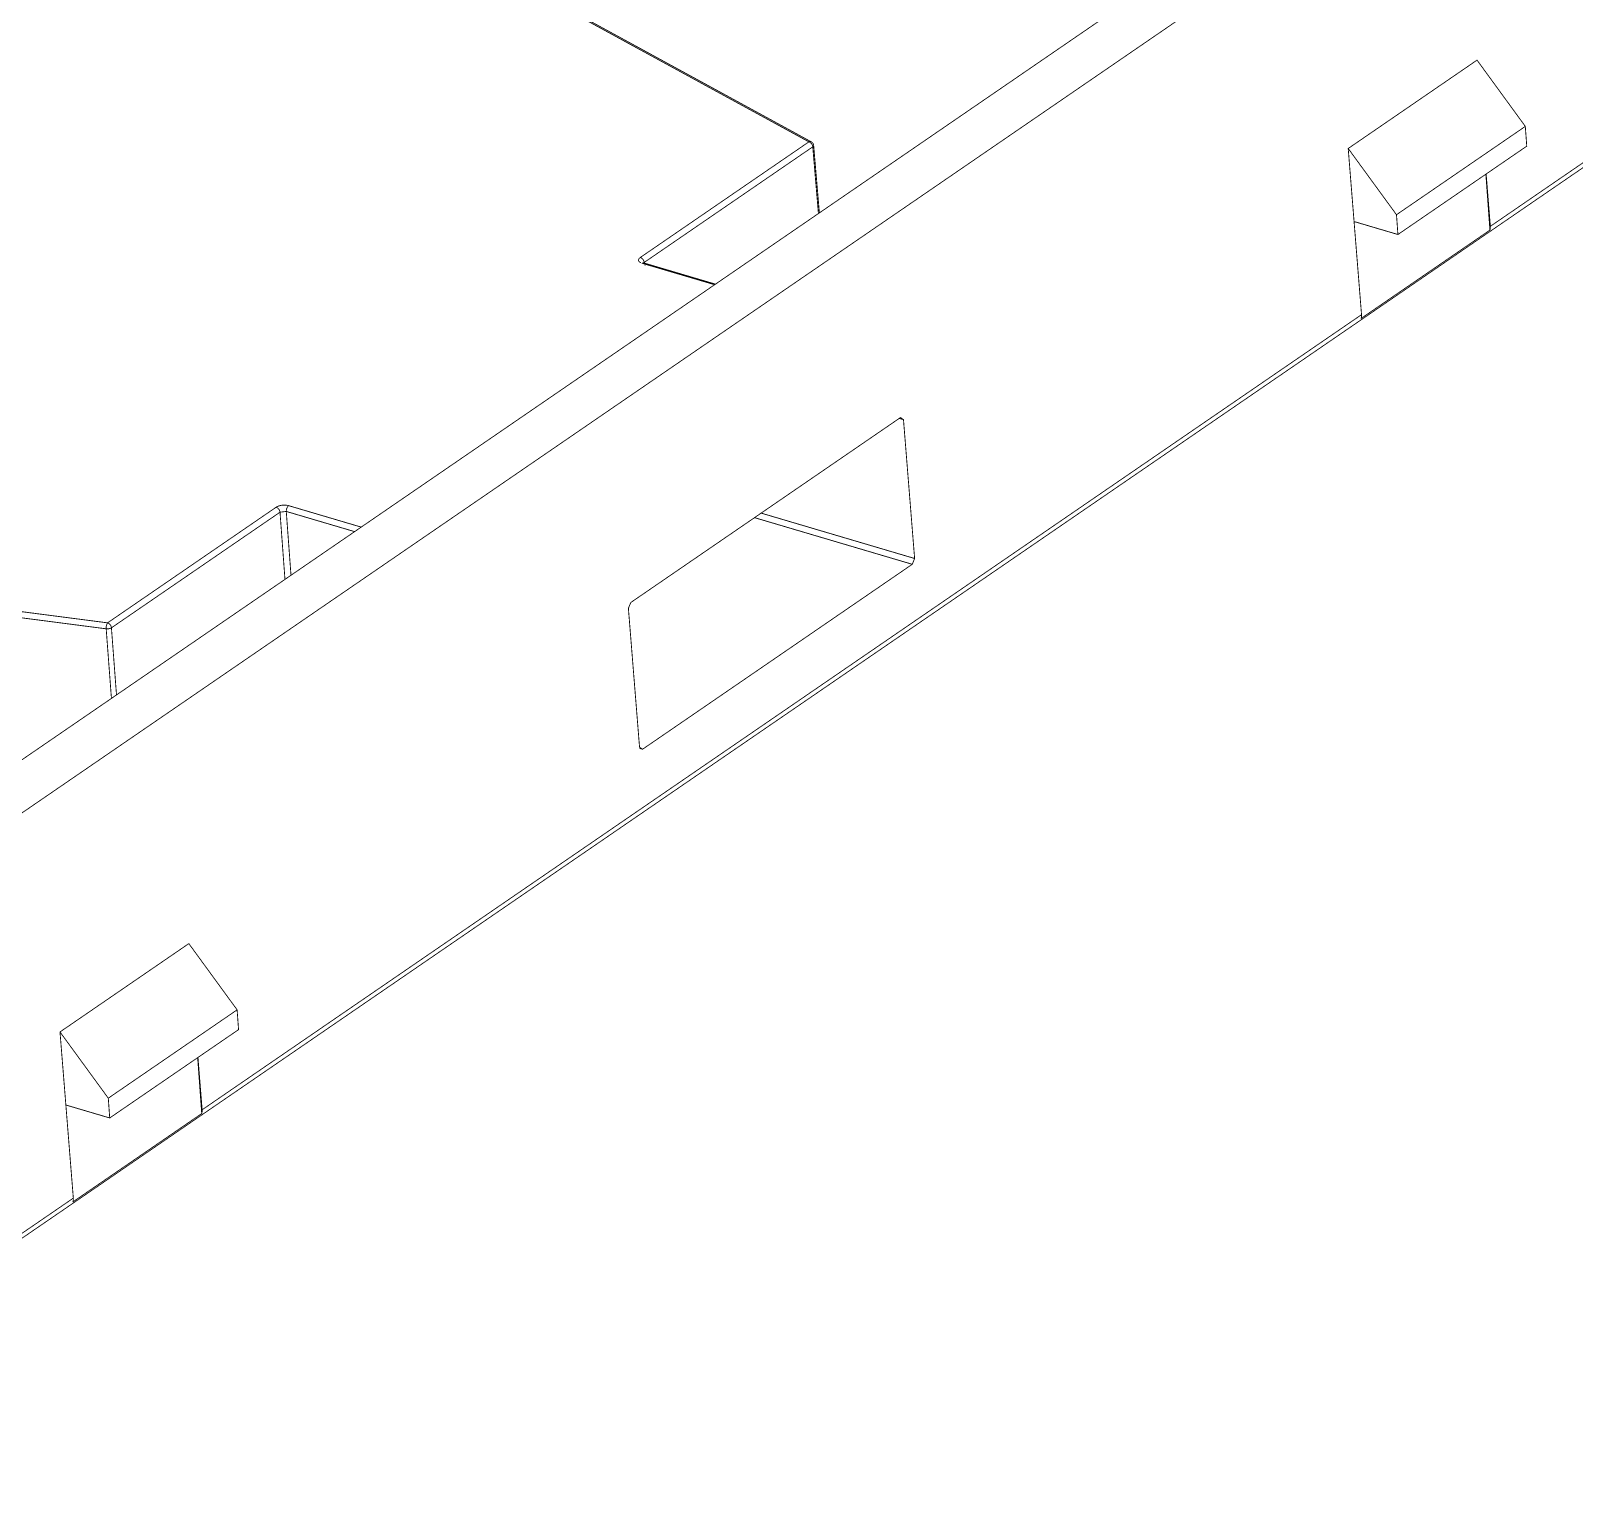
# Model space of a CAD drawing. Header units: inches. Extents: x 0 to 35.2, y -0.7 to 15.9.
# Drawn here: x 32.606 to 33.508, y 9.44 to 10.296 of the extents above; entities that cross this region are included whole.
import ezdxf

# ---------------------------------------------------------------- set-up
doc = ezdxf.new("R2010")
doc.units = ezdxf.units.IN
doc.header["$MEASUREMENT"] = 0
doc.layers.add('Dimensions', color=6, linetype='Continuous')

msp = doc.modelspace()

# ---------------------------------------------------------------- linework, layer by layer
at = {"layer": 'Dimensions', "const_width": 0.0005}
for points in [[(32.35683, 9.70267), (33.63249, 10.57718)], [(32.36635, 9.67813), (33.68631, 10.583)], [(32.79468, 10.37622), (33.06083, 10.231)], [(32.7961, 10.37621), (33.06225, 10.23099)], [(33.45925, 10.18164), (33.70637, 10.35105)], [(32.38212, 9.44038), (33.70544, 10.34755)], [(33.37614, 10.22712), (33.45146, 10.27876)], [(33.45146, 10.27876), (33.47969, 10.24004)], [(33.40437, 10.18841), (33.47969, 10.24004)], [(33.47969, 10.24004), (33.48053, 10.22848)], [(32.96226, 10.16343), (33.06083, 10.231)], [(32.96453, 10.16052), (33.06309, 10.22809)], [(33.06309, 10.22809), (33.0664, 10.18911)], [(33.06361, 10.22891), (33.06696, 10.18949)], [(33.37614, 10.22712), (33.37957, 10.18443)], [(33.37614, 10.22712), (33.40437, 10.18841)], [(33.40521, 10.17685), (33.48053, 10.22848)], [(33.45662, 10.21209), (33.45899, 10.17942)], [(33.45679, 10.21221), (33.45925, 10.18164)], [(33.40437, 10.18841), (33.40521, 10.17685)], [(33.37957, 10.18443), (33.38393, 10.13001)], [(33.37957, 10.18443), (33.40521, 10.17685)], [(33.38367, 10.12779), (33.45899, 10.17942)], [(32.96122, 10.16197), (32.96123, 10.16201)], [(32.96122, 10.16193), (32.96122, 10.16197)], [(32.96122, 10.16189), (32.96122, 10.16193)], [(32.96122, 10.16189), (32.96122, 10.16185)], [(32.96122, 10.16185), (32.96122, 10.16181)], [(32.96122, 10.16181), (32.96123, 10.16177)], [(32.96123, 10.16208), (32.96124, 10.16212)], [(32.96123, 10.16205), (32.96123, 10.16208)], [(32.96123, 10.16201), (32.96123, 10.16205)], [(32.96123, 10.16177), (32.96123, 10.16174)], [(32.96123, 10.16174), (32.96124, 10.1617)], [(32.96124, 10.16212), (32.96125, 10.16216)], [(32.96124, 10.1617), (32.96124, 10.16166)], [(32.96124, 10.16166), (32.96125, 10.16162)], [(32.96125, 10.16216), (32.96126, 10.1622)], [(32.96125, 10.16162), (32.96126, 10.16158)], [(32.96126, 10.1622), (32.96127, 10.16224)], [(32.96126, 10.16158), (32.96127, 10.16155)], [(32.96127, 10.16224), (32.96128, 10.16228)], [(32.96127, 10.16155), (32.96129, 10.16151)], [(32.96128, 10.16228), (32.9613, 10.16232)], [(32.96129, 10.16151), (32.9613, 10.16147)], [(32.9613, 10.16232), (32.96131, 10.16236)], [(32.9613, 10.16147), (32.96132, 10.16143)], [(32.96131, 10.16236), (32.96133, 10.1624)], [(32.96132, 10.16143), (32.96133, 10.1614)], [(32.96133, 10.1624), (32.96134, 10.16243)], [(32.96133, 10.1614), (32.96135, 10.16136)], [(32.96134, 10.16243), (32.96136, 10.16247)], [(32.96135, 10.16136), (32.96137, 10.16132)], [(32.96136, 10.16247), (32.96138, 10.16251)], [(32.96137, 10.16132), (32.96139, 10.16129)], [(32.96138, 10.16251), (32.9614, 10.16255)], [(32.96139, 10.16129), (32.96141, 10.16125)], [(32.9614, 10.16255), (32.96142, 10.16259)], [(32.96141, 10.16125), (32.96143, 10.16121)], [(32.96142, 10.16259), (32.96145, 10.16263)], [(32.96143, 10.16121), (32.96146, 10.16118)], [(32.96145, 10.16263), (32.96147, 10.16267)], [(32.96146, 10.16118), (32.96148, 10.16114)], [(32.96147, 10.16267), (32.9615, 10.1627)], [(32.96148, 10.16114), (32.96151, 10.16111)], [(32.9615, 10.1627), (32.96152, 10.16274)], [(32.96151, 10.16111), (32.96154, 10.16107)], [(32.96152, 10.16274), (32.96155, 10.16278)], [(32.96154, 10.16107), (32.96156, 10.16104)], [(32.96155, 10.16278), (32.96158, 10.16282)], [(32.96156, 10.16104), (32.96159, 10.161)], [(32.96158, 10.16282), (32.96161, 10.16286)], [(32.96159, 10.161), (32.96163, 10.16097)], [(32.96161, 10.16286), (32.96164, 10.16289)], [(32.96163, 10.16097), (32.96166, 10.16094)], [(32.96164, 10.16289), (32.96168, 10.16293)], [(32.96166, 10.16094), (32.96169, 10.1609)], [(32.96168, 10.16293), (32.96171, 10.16297)], [(32.96169, 10.1609), (32.96173, 10.16087)], [(32.96171, 10.16297), (32.96175, 10.163)], [(32.96173, 10.16087), (32.96176, 10.16084)], [(32.96175, 10.163), (32.96178, 10.16304)], [(32.96176, 10.16084), (32.9618, 10.1608)], [(32.96178, 10.16304), (32.96182, 10.16308)], [(32.9618, 10.1608), (32.96184, 10.16077)], [(32.96182, 10.16308), (32.96186, 10.16311)], [(32.96184, 10.16077), (32.96188, 10.16074)], [(32.96186, 10.16311), (32.9619, 10.16315)], [(32.96188, 10.16074), (32.96192, 10.16071)], [(32.9619, 10.16315), (32.96194, 10.16319)], [(32.96192, 10.16071), (32.96196, 10.16068)], [(32.96194, 10.16319), (32.96198, 10.16322)], [(32.96196, 10.16068), (32.962, 10.16065)], [(32.96198, 10.16322), (32.96203, 10.16326)], [(32.962, 10.16065), (32.96205, 10.16062)], [(32.96203, 10.16326), (32.96207, 10.16329)], [(32.96205, 10.16062), (32.96209, 10.16059)], [(32.96207, 10.16329), (32.96212, 10.16333)], [(32.96209, 10.16059), (32.96214, 10.16056)], [(32.96212, 10.16333), (32.96216, 10.16336)], [(32.96214, 10.16056), (32.96218, 10.16053)], [(32.96216, 10.16336), (32.96221, 10.1634)], [(32.96218, 10.16053), (32.96223, 10.1605)], [(32.96221, 10.1634), (32.96226, 10.16343)], [(32.96223, 10.1605), (32.96228, 10.16047)], [(32.96226, 10.16343), (32.96231, 10.16346)], [(32.96228, 10.16047), (32.96233, 10.16044)], [(32.96231, 10.16346), (32.96236, 10.1635)], [(32.96233, 10.16044), (32.96238, 10.16042)], [(32.96236, 10.1635), (32.96241, 10.16353)], [(32.96238, 10.16042), (32.96243, 10.16039)], [(32.96241, 10.16353), (32.96246, 10.16356)], [(32.96243, 10.16039), (32.96249, 10.16036)], [(32.96246, 10.16356), (32.96252, 10.1636)], [(32.96252, 10.1636), (32.96257, 10.16363)], [(32.96257, 10.16363), (32.96263, 10.16366)], [(32.96263, 10.16366), (32.96268, 10.16369)], [(32.96268, 10.16369), (32.96274, 10.16372)], [(32.96274, 10.16372), (32.9628, 10.16375)], [(32.9628, 10.16375), (32.96286, 10.16378)], [(32.96286, 10.16378), (32.96292, 10.16381)], [(32.96292, 10.16381), (32.96298, 10.16384)], [(32.96298, 10.16384), (32.96304, 10.16387)], [(32.96332, 10.16004), (33.00572, 10.14751)], [(32.96417, 10.1602), (32.96453, 10.16052)], [(32.96423, 10.16025), (33.0062, 10.14784)], [(32.96453, 10.16052), (32.96456, 10.16015)], [(32.70609, 9.66533), (33.38393, 10.13001)], [(32.95669, 9.96178), (33.11438, 10.06988)], [(33.11364, 10.06938), (33.11613, 10.06864)], [(33.11438, 10.06988), (33.11613, 10.06864)], [(33.11613, 10.06864), (33.12264, 9.98751)], [(32.65078, 9.9499), (32.74934, 10.01747)], [(32.74934, 10.01747), (32.74939, 10.0175)], [(32.74939, 10.0175), (32.74945, 10.01754)], [(32.74945, 10.01754), (32.7495, 10.01757)], [(32.7495, 10.01757), (32.74955, 10.0176)], [(32.74955, 10.0176), (32.7496, 10.01764)], [(32.7496, 10.01764), (32.74966, 10.01767)], [(32.74966, 10.01767), (32.74971, 10.0177)], [(32.74971, 10.0177), (32.74977, 10.01773)], [(32.74977, 10.01773), (32.74983, 10.01776)], [(32.74983, 10.01776), (32.74989, 10.01779)], [(32.74989, 10.01779), (32.74995, 10.01782)], [(32.74995, 10.01782), (32.75001, 10.01785)], [(32.75001, 10.01785), (32.75007, 10.01788)], [(32.75007, 10.01788), (32.75013, 10.01791)], [(32.75013, 10.01791), (32.75019, 10.01794)], [(32.75019, 10.01794), (32.75026, 10.01797)], [(32.75026, 10.01797), (32.75032, 10.01799)], [(32.75032, 10.01799), (32.75039, 10.01802)], [(32.75039, 10.01802), (32.75045, 10.01805)], [(32.75045, 10.01805), (32.75052, 10.01808)], [(32.75052, 10.01808), (32.75059, 10.0181)], [(32.75059, 10.0181), (32.75066, 10.01813)], [(32.75066, 10.01813), (32.75072, 10.01815)], [(32.75072, 10.01815), (32.75079, 10.01818)], [(32.75079, 10.01818), (32.75086, 10.0182)], [(32.75086, 10.0182), (32.75094, 10.01822)], [(32.75094, 10.01822), (32.75101, 10.01825)], [(32.75101, 10.01825), (32.75108, 10.01827)], [(32.75108, 10.01827), (32.75115, 10.01829)], [(32.75115, 10.01829), (32.75123, 10.01831)], [(32.75123, 10.01831), (32.7513, 10.01833)], [(32.7513, 10.01833), (32.75138, 10.01835)], [(32.75138, 10.01835), (32.75145, 10.01837)], [(32.75145, 10.01837), (32.75153, 10.01839)], [(32.75153, 10.01839), (32.7516, 10.01841)], [(32.7516, 10.01841), (32.75168, 10.01843)], [(32.75168, 10.01843), (32.75176, 10.01845)], [(32.75176, 10.01845), (32.75183, 10.01847)], [(32.75183, 10.01847), (32.75191, 10.01848)], [(32.75191, 10.01848), (32.75199, 10.0185)], [(32.75199, 10.0185), (32.75207, 10.01851)], [(32.75207, 10.01851), (32.75215, 10.01853)], [(32.75215, 10.01853), (32.75223, 10.01854)], [(32.75223, 10.01854), (32.75231, 10.01856)], [(32.75231, 10.01856), (32.75239, 10.01857)], [(32.75239, 10.01857), (32.75247, 10.01858)], [(32.75247, 10.01858), (32.75255, 10.0186)], [(32.75255, 10.0186), (32.75263, 10.01861)], [(32.75263, 10.01861), (32.75271, 10.01862)], [(32.75271, 10.01862), (32.75279, 10.01863)], [(32.75279, 10.01863), (32.75287, 10.01864)], [(32.75287, 10.01864), (32.75296, 10.01865)], [(32.75296, 10.01865), (32.75304, 10.01866)], [(32.75304, 10.01866), (32.75312, 10.01866)], [(32.75312, 10.01866), (32.7532, 10.01867)], [(32.7532, 10.01867), (32.75328, 10.01868)], [(32.75328, 10.01868), (32.75337, 10.01869)], [(32.75337, 10.01869), (32.75345, 10.01869)], [(32.75345, 10.01869), (32.75353, 10.0187)], [(32.75353, 10.0187), (32.75361, 10.0187)], [(32.75361, 10.0187), (32.75369, 10.0187)], [(32.75369, 10.0187), (32.75378, 10.01871)], [(32.75378, 10.01871), (32.75386, 10.01871)], [(32.75386, 10.01871), (32.75394, 10.01871)], [(32.75394, 10.01871), (32.75402, 10.01871)], [(32.75402, 10.01871), (32.75411, 10.01871)], [(32.75411, 10.01871), (32.75419, 10.01871)], [(32.75419, 10.01871), (32.75427, 10.01871)], [(32.75427, 10.01871), (32.75435, 10.01871)], [(32.75435, 10.01871), (32.75443, 10.01871)], [(32.75443, 10.01871), (32.75451, 10.01871)], [(32.75451, 10.01871), (32.75459, 10.01871)], [(32.75459, 10.01871), (32.75467, 10.0187)], [(32.75467, 10.0187), (32.75475, 10.0187)], [(32.75475, 10.0187), (32.75483, 10.01869)], [(32.75483, 10.01869), (32.75491, 10.01869)], [(32.75491, 10.01869), (32.75499, 10.01868)], [(32.75499, 10.01868), (32.75507, 10.01868)], [(32.75507, 10.01868), (32.75515, 10.01867)], [(32.75515, 10.01867), (32.75523, 10.01866)], [(32.75523, 10.01866), (32.75531, 10.01865)], [(32.75531, 10.01865), (32.75538, 10.01864)], [(32.75538, 10.01864), (32.75546, 10.01863)], [(32.75546, 10.01863), (32.75554, 10.01862)], [(32.75554, 10.01862), (32.75561, 10.01861)], [(32.75561, 10.01861), (32.75569, 10.0186)], [(32.75569, 10.0186), (32.75576, 10.01859)], [(32.75576, 10.01859), (32.75584, 10.01858)], [(32.75584, 10.01858), (32.75591, 10.01856)], [(32.75591, 10.01856), (32.75598, 10.01855)], [(32.75598, 10.01855), (32.75606, 10.01854)], [(32.75606, 10.01854), (32.75613, 10.01852)], [(32.75613, 10.01852), (32.7562, 10.01851)], [(32.7562, 10.01851), (32.75627, 10.01849)], [(32.75627, 10.01849), (32.75634, 10.01847)], [(32.75634, 10.01847), (32.75641, 10.01846)], [(32.75641, 10.01846), (32.75648, 10.01844)], [(32.75648, 10.01844), (32.75654, 10.01842)], [(32.75654, 10.01842), (32.75661, 10.0184)], [(32.75661, 10.0184), (32.75668, 10.01838)], [(32.75668, 10.01838), (32.79908, 10.00585)], [(32.65305, 9.94699), (32.75161, 10.01456)], [(32.75161, 10.01456), (32.75527, 10.01501)], [(32.75161, 10.01456), (32.75451, 9.9753)], [(32.75527, 10.01501), (32.79522, 10.00321)], [(32.75527, 10.01501), (32.75803, 9.97771)], [(33.02904, 10.01138), (33.12126, 9.98412)], [(33.03291, 10.01403), (33.12264, 9.98751)], [(32.24778, 9.99868), (32.64998, 9.94641)], [(32.24858, 10.00217), (32.65078, 9.9499)], [(32.96357, 9.87602), (33.12126, 9.98412)], [(33.12126, 9.98412), (33.12264, 9.98751)], [(32.9553, 9.95839), (32.95669, 9.96178)], [(32.9553, 9.95839), (32.96181, 9.87726)], [(32.64998, 9.94641), (32.65305, 9.90575)], [(32.65305, 9.94699), (32.65601, 9.90777)], [(32.96181, 9.87726), (32.96357, 9.87602)], [(32.96199, 9.87648), (32.96357, 9.87602)], [(32.62298, 9.71081), (32.6983, 9.76244)], [(32.6983, 9.76244), (32.72653, 9.72373)], [(32.65121, 9.6721), (32.72653, 9.72373)], [(32.72653, 9.72373), (32.72737, 9.71217)], [(32.62298, 9.71081), (32.62641, 9.66812)], [(32.62298, 9.71081), (32.65121, 9.6721)], [(32.65205, 9.66054), (32.72737, 9.71217)], [(32.70346, 9.69578), (32.70583, 9.66311)], [(32.70364, 9.6959), (32.70609, 9.66533)], [(32.62641, 9.66812), (32.63077, 9.6137)], [(32.62641, 9.66812), (32.65205, 9.66054)], [(32.65121, 9.6721), (32.65205, 9.66054)], [(32.63051, 9.61148), (32.70583, 9.66311)], [(32.38365, 9.44429), (32.63077, 9.6137)]]:
    msp.add_lwpolyline(points, dxfattribs=at)
at = {"layer": 'Dimensions', "const_width": 0.00025}
for points in [[(33.45133, 10.27876, 1), (33.45158, 10.27876, 1)], [(33.45133, 10.27876, 1), (33.45158, 10.27876, 1)], [(33.47956, 10.24004, 1), (33.47981, 10.24004, 1)], [(33.47956, 10.24004, 1), (33.47981, 10.24004, 1)], [(33.47956, 10.24004, 1), (33.47981, 10.24004, 1)], [(33.0607, 10.231, 1), (33.06095, 10.231, 1)], [(33.0607, 10.231, 1), (33.06095, 10.231, 1)], [(33.0607, 10.231, 1), (33.06095, 10.231, 1)], [(33.0607, 10.231, 1), (33.06095, 10.231, 1)], [(33.06213, 10.23099, 1), (33.06238, 10.23099, 1)], [(33.06213, 10.23099, 1), (33.06238, 10.23099, 1)], [(33.06213, 10.23099, 1), (33.06238, 10.23099, 1)], [(33.06296, 10.22809, 1), (33.06321, 10.22809, 1)], [(33.06296, 10.22809, 1), (33.06321, 10.22809, 1)], [(33.06296, 10.22809, 1), (33.06321, 10.22809, 1)], [(33.06296, 10.22809, 1), (33.06321, 10.22809, 1)], [(33.06348, 10.22891, 1), (33.06373, 10.22891, 1)], [(33.06348, 10.22891, 1), (33.06373, 10.22891, 1)], [(33.06348, 10.22891, 1), (33.06373, 10.22891, 1)], [(33.37602, 10.22712, 1), (33.37627, 10.22712, 1)], [(33.37602, 10.22712, 1), (33.37627, 10.22712, 1)], [(33.37602, 10.22712, 1), (33.37627, 10.22712, 1)], [(33.4804, 10.22848, 1), (33.48065, 10.22848, 1)], [(33.4804, 10.22848, 1), (33.48065, 10.22848, 1)], [(33.45649, 10.21209, 1), (33.45674, 10.21209, 1)], [(33.45667, 10.21221, 1), (33.45692, 10.21221, 1)], [(33.06628, 10.18911, 1), (33.06653, 10.18911, 1)], [(33.06683, 10.18949, 1), (33.06708, 10.18949, 1)], [(33.40425, 10.18841, 1), (33.4045, 10.18841, 1)], [(33.40425, 10.18841, 1), (33.4045, 10.18841, 1)], [(33.40425, 10.18841, 1), (33.4045, 10.18841, 1)], [(33.37944, 10.18443, 1), (33.37969, 10.18443, 1)], [(33.37944, 10.18443, 1), (33.37969, 10.18443, 1)], [(33.37944, 10.18443, 1), (33.37969, 10.18443, 1)], [(33.45886, 10.17942, 1), (33.45911, 10.17942, 1)], [(33.45886, 10.17942, 1), (33.45911, 10.17942, 1)], [(33.45886, 10.17942, 1), (33.45911, 10.17942, 1)], [(33.45912, 10.18164, 1), (33.45937, 10.18164, 1)], [(33.45912, 10.18164, 1), (33.45937, 10.18164, 1)], [(33.45912, 10.18164, 1), (33.45937, 10.18164, 1)], [(33.40509, 10.17685, 1), (33.40534, 10.17685, 1)], [(33.40509, 10.17685, 1), (33.40534, 10.17685, 1)], [(33.40509, 10.17685, 1), (33.40534, 10.17685, 1)], [(32.9611, 10.16197, 1), (32.96135, 10.16197, 1)], [(32.9611, 10.16197, 1), (32.96135, 10.16197, 1)], [(32.9611, 10.16193, 1), (32.96135, 10.16193, 1)], [(32.9611, 10.16193, 1), (32.96135, 10.16193, 1)], [(32.9611, 10.16189, 1), (32.96135, 10.16189, 1)], [(32.9611, 10.16189, 1), (32.96135, 10.16189, 1)], [(32.9611, 10.16185, 1), (32.96135, 10.16185, 1)], [(32.9611, 10.16185, 1), (32.96135, 10.16185, 1)], [(32.9611, 10.16181, 1), (32.96135, 10.16181, 1)], [(32.9611, 10.16181, 1), (32.96135, 10.16181, 1)], [(32.96111, 10.16208, 1), (32.96136, 10.16208, 1)], [(32.96111, 10.16208, 1), (32.96136, 10.16208, 1)], [(32.9611, 10.16205, 1), (32.96135, 10.16205, 1)], [(32.9611, 10.16205, 1), (32.96135, 10.16205, 1)], [(32.9611, 10.16201, 1), (32.96135, 10.16201, 1)], [(32.9611, 10.16201, 1), (32.96135, 10.16201, 1)], [(32.9611, 10.16177, 1), (32.96135, 10.16177, 1)], [(32.9611, 10.16177, 1), (32.96135, 10.16177, 1)], [(32.96111, 10.16174, 1), (32.96136, 10.16174, 1)], [(32.96111, 10.16174, 1), (32.96136, 10.16174, 1)], [(32.96112, 10.16212, 1), (32.96137, 10.16212, 1)], [(32.96112, 10.16212, 1), (32.96137, 10.16212, 1)], [(32.96111, 10.1617, 1), (32.96136, 10.1617, 1)], [(32.96111, 10.1617, 1), (32.96136, 10.1617, 1)], [(32.96112, 10.16216, 1), (32.96137, 10.16216, 1)], [(32.96112, 10.16216, 1), (32.96137, 10.16216, 1)], [(32.96112, 10.16166, 1), (32.96137, 10.16166, 1)], [(32.96112, 10.16166, 1), (32.96137, 10.16166, 1)], [(32.96113, 10.16162, 1), (32.96138, 10.16162, 1)], [(32.96113, 10.16162, 1), (32.96138, 10.16162, 1)], [(32.96113, 10.1622, 1), (32.96138, 10.1622, 1)], [(32.96113, 10.1622, 1), (32.96138, 10.1622, 1)], [(32.96114, 10.16158, 1), (32.96139, 10.16158, 1)], [(32.96114, 10.16158, 1), (32.96139, 10.16158, 1)], [(32.96114, 10.16224, 1), (32.96139, 10.16224, 1)], [(32.96114, 10.16224, 1), (32.96139, 10.16224, 1)], [(32.96115, 10.16155, 1), (32.9614, 10.16155, 1)], [(32.96115, 10.16155, 1), (32.9614, 10.16155, 1)], [(32.96116, 10.16228, 1), (32.96141, 10.16228, 1)], [(32.96116, 10.16228, 1), (32.96141, 10.16228, 1)], [(32.96116, 10.16151, 1), (32.96141, 10.16151, 1)], [(32.96116, 10.16151, 1), (32.96141, 10.16151, 1)], [(32.96117, 10.16232, 1), (32.96142, 10.16232, 1)], [(32.96117, 10.16232, 1), (32.96142, 10.16232, 1)], [(32.96118, 10.16147, 1), (32.96143, 10.16147, 1)], [(32.96118, 10.16147, 1), (32.96143, 10.16147, 1)], [(32.96118, 10.16236, 1), (32.96143, 10.16236, 1)], [(32.96118, 10.16236, 1), (32.96143, 10.16236, 1)], [(32.96119, 10.16143, 1), (32.96144, 10.16143, 1)], [(32.96119, 10.16143, 1), (32.96144, 10.16143, 1)], [(32.9612, 10.1624, 1), (32.96145, 10.1624, 1)], [(32.9612, 10.1624, 1), (32.96145, 10.1624, 1)], [(32.96121, 10.1614, 1), (32.96146, 10.1614, 1)], [(32.96121, 10.1614, 1), (32.96146, 10.1614, 1)], [(32.96122, 10.16243, 1), (32.96147, 10.16243, 1)], [(32.96122, 10.16243, 1), (32.96147, 10.16243, 1)], [(32.96123, 10.16136, 1), (32.96148, 10.16136, 1)], [(32.96123, 10.16136, 1), (32.96148, 10.16136, 1)], [(32.96124, 10.16247, 1), (32.96149, 10.16247, 1)], [(32.96124, 10.16247, 1), (32.96149, 10.16247, 1)], [(32.96124, 10.16132, 1), (32.96149, 10.16132, 1)], [(32.96124, 10.16132, 1), (32.96149, 10.16132, 1)], [(32.96126, 10.16251, 1), (32.96151, 10.16251, 1)], [(32.96126, 10.16251, 1), (32.96151, 10.16251, 1)], [(32.96126, 10.16129, 1), (32.96151, 10.16129, 1)], [(32.96126, 10.16129, 1), (32.96151, 10.16129, 1)], [(32.96128, 10.16255, 1), (32.96153, 10.16255, 1)], [(32.96128, 10.16255, 1), (32.96153, 10.16255, 1)], [(32.96129, 10.16125, 1), (32.96154, 10.16125, 1)], [(32.96129, 10.16125, 1), (32.96154, 10.16125, 1)], [(32.9613, 10.16259, 1), (32.96155, 10.16259, 1)], [(32.9613, 10.16259, 1), (32.96155, 10.16259, 1)], [(32.96131, 10.16121, 1), (32.96156, 10.16121, 1)], [(32.96131, 10.16121, 1), (32.96156, 10.16121, 1)], [(32.96132, 10.16263, 1), (32.96157, 10.16263, 1)], [(32.96132, 10.16263, 1), (32.96157, 10.16263, 1)], [(32.96133, 10.16118, 1), (32.96158, 10.16118, 1)], [(32.96133, 10.16118, 1), (32.96158, 10.16118, 1)], [(32.96135, 10.16267, 1), (32.9616, 10.16267, 1)], [(32.96135, 10.16267, 1), (32.9616, 10.16267, 1)], [(32.96136, 10.16114, 1), (32.96161, 10.16114, 1)], [(32.96136, 10.16114, 1), (32.96161, 10.16114, 1)], [(32.96137, 10.1627, 1), (32.96162, 10.1627, 1)], [(32.96137, 10.1627, 1), (32.96162, 10.1627, 1)], [(32.96138, 10.16111, 1), (32.96163, 10.16111, 1)], [(32.96138, 10.16111, 1), (32.96163, 10.16111, 1)], [(32.9614, 10.16274, 1), (32.96165, 10.16274, 1)], [(32.9614, 10.16274, 1), (32.96165, 10.16274, 1)], [(32.96141, 10.16107, 1), (32.96166, 10.16107, 1)], [(32.96141, 10.16107, 1), (32.96166, 10.16107, 1)], [(32.96143, 10.16278, 1), (32.96168, 10.16278, 1)], [(32.96143, 10.16278, 1), (32.96168, 10.16278, 1)], [(32.96144, 10.16104, 1), (32.96169, 10.16104, 1)], [(32.96144, 10.16104, 1), (32.96169, 10.16104, 1)], [(32.96146, 10.16282, 1), (32.96171, 10.16282, 1)], [(32.96146, 10.16282, 1), (32.96171, 10.16282, 1)], [(32.96147, 10.161, 1), (32.96172, 10.161, 1)], [(32.96147, 10.161, 1), (32.96172, 10.161, 1)], [(32.96149, 10.16286, 1), (32.96174, 10.16286, 1)], [(32.96149, 10.16286, 1), (32.96174, 10.16286, 1)], [(32.9615, 10.16097, 1), (32.96175, 10.16097, 1)], [(32.9615, 10.16097, 1), (32.96175, 10.16097, 1)], [(32.96152, 10.16289, 1), (32.96177, 10.16289, 1)], [(32.96152, 10.16289, 1), (32.96177, 10.16289, 1)], [(32.96153, 10.16094, 1), (32.96178, 10.16094, 1)], [(32.96153, 10.16094, 1), (32.96178, 10.16094, 1)], [(32.96155, 10.16293, 1), (32.9618, 10.16293, 1)], [(32.96155, 10.16293, 1), (32.9618, 10.16293, 1)], [(32.96157, 10.1609, 1), (32.96182, 10.1609, 1)], [(32.96157, 10.1609, 1), (32.96182, 10.1609, 1)], [(32.96159, 10.16297, 1), (32.96184, 10.16297, 1)], [(32.96159, 10.16297, 1), (32.96184, 10.16297, 1)], [(32.9616, 10.16087, 1), (32.96185, 10.16087, 1)], [(32.9616, 10.16087, 1), (32.96185, 10.16087, 1)], [(32.96162, 10.163, 1), (32.96187, 10.163, 1)], [(32.96162, 10.163, 1), (32.96187, 10.163, 1)], [(32.96164, 10.16084, 1), (32.96189, 10.16084, 1)], [(32.96164, 10.16084, 1), (32.96189, 10.16084, 1)], [(32.96166, 10.16304, 1), (32.96191, 10.16304, 1)], [(32.96166, 10.16304, 1), (32.96191, 10.16304, 1)], [(32.96167, 10.1608, 1), (32.96192, 10.1608, 1)], [(32.96167, 10.1608, 1), (32.96192, 10.1608, 1)], [(32.9617, 10.16308, 1), (32.96195, 10.16308, 1)], [(32.9617, 10.16308, 1), (32.96195, 10.16308, 1)], [(32.96171, 10.16077, 1), (32.96196, 10.16077, 1)], [(32.96171, 10.16077, 1), (32.96196, 10.16077, 1)], [(32.96173, 10.16311, 1), (32.96198, 10.16311, 1)], [(32.96173, 10.16311, 1), (32.96198, 10.16311, 1)], [(32.96175, 10.16074, 1), (32.962, 10.16074, 1)], [(32.96175, 10.16074, 1), (32.962, 10.16074, 1)], [(32.96177, 10.16315, 1), (32.96202, 10.16315, 1)], [(32.96177, 10.16315, 1), (32.96202, 10.16315, 1)], [(32.96179, 10.16071, 1), (32.96204, 10.16071, 1)], [(32.96179, 10.16071, 1), (32.96204, 10.16071, 1)], [(32.96182, 10.16319, 1), (32.96207, 10.16319, 1)], [(32.96182, 10.16319, 1), (32.96207, 10.16319, 1)], [(32.96183, 10.16068, 1), (32.96208, 10.16068, 1)], [(32.96183, 10.16068, 1), (32.96208, 10.16068, 1)], [(32.96186, 10.16322, 1), (32.96211, 10.16322, 1)], [(32.96186, 10.16322, 1), (32.96211, 10.16322, 1)], [(32.96188, 10.16065, 1), (32.96213, 10.16065, 1)], [(32.96188, 10.16065, 1), (32.96213, 10.16065, 1)], [(32.9619, 10.16326, 1), (32.96215, 10.16326, 1)], [(32.9619, 10.16326, 1), (32.96215, 10.16326, 1)], [(32.96192, 10.16062, 1), (32.96217, 10.16062, 1)], [(32.96192, 10.16062, 1), (32.96217, 10.16062, 1)], [(32.96195, 10.16329, 1), (32.9622, 10.16329, 1)], [(32.96195, 10.16329, 1), (32.9622, 10.16329, 1)], [(32.96196, 10.16059, 1), (32.96221, 10.16059, 1)], [(32.96196, 10.16059, 1), (32.96221, 10.16059, 1)], [(32.96199, 10.16333, 1), (32.96224, 10.16333, 1)], [(32.96199, 10.16333, 1), (32.96224, 10.16333, 1)], [(32.96201, 10.16056, 1), (32.96226, 10.16056, 1)], [(32.96201, 10.16056, 1), (32.96226, 10.16056, 1)], [(32.96204, 10.16336, 1), (32.96229, 10.16336, 1)], [(32.96204, 10.16336, 1), (32.96229, 10.16336, 1)], [(32.96206, 10.16053, 1), (32.96231, 10.16053, 1)], [(32.96206, 10.16053, 1), (32.96231, 10.16053, 1)], [(32.96209, 10.1634, 1), (32.96234, 10.1634, 1)], [(32.96209, 10.1634, 1), (32.96234, 10.1634, 1)], [(32.96211, 10.1605, 1), (32.96236, 10.1605, 1)], [(32.96211, 10.1605, 1), (32.96236, 10.1605, 1)], [(32.96214, 10.16343, 1), (32.96239, 10.16343, 1)], [(32.96213, 10.16343, 1), (32.96238, 10.16343, 1)], [(32.96213, 10.16343, 1), (32.96238, 10.16343, 1)], [(32.96214, 10.16343, 1), (32.96239, 10.16343, 1)], [(32.96216, 10.16047, 1), (32.9624, 10.16047, 1)], [(32.96216, 10.16047, 1), (32.9624, 10.16047, 1)], [(32.96218, 10.16346, 1), (32.96243, 10.16346, 1)], [(32.96218, 10.16346, 1), (32.96243, 10.16346, 1)], [(32.96221, 10.16044, 1), (32.96246, 10.16044, 1)], [(32.96221, 10.16044, 1), (32.96246, 10.16044, 1)], [(32.96223, 10.1635, 1), (32.96248, 10.1635, 1)], [(32.96223, 10.1635, 1), (32.96248, 10.1635, 1)], [(32.96226, 10.16042, 1), (32.96251, 10.16042, 1)], [(32.96226, 10.16042, 1), (32.96251, 10.16042, 1)], [(32.96229, 10.16353, 1), (32.96254, 10.16353, 1)], [(32.96229, 10.16353, 1), (32.96254, 10.16353, 1)], [(32.96231, 10.16039, 1), (32.96256, 10.16039, 1)], [(32.96231, 10.16039, 1), (32.96256, 10.16039, 1)], [(32.96234, 10.16356, 1), (32.96259, 10.16356, 1)], [(32.96234, 10.16356, 1), (32.96259, 10.16356, 1)], [(32.96236, 10.16036, 1), (32.96261, 10.16036, 1)], [(32.96239, 10.1636, 1), (32.96264, 10.1636, 1)], [(32.96239, 10.1636, 1), (32.96264, 10.1636, 1)], [(32.96245, 10.16363, 1), (32.9627, 10.16363, 1)], [(32.96245, 10.16363, 1), (32.9627, 10.16363, 1)], [(32.9625, 10.16366, 1), (32.96275, 10.16366, 1)], [(32.9625, 10.16366, 1), (32.96275, 10.16366, 1)], [(32.96256, 10.16369, 1), (32.96281, 10.16369, 1)], [(32.96256, 10.16369, 1), (32.96281, 10.16369, 1)], [(32.96262, 10.16372, 1), (32.96287, 10.16372, 1)], [(32.96262, 10.16372, 1), (32.96287, 10.16372, 1)], [(32.96268, 10.16375, 1), (32.96293, 10.16375, 1)], [(32.96268, 10.16375, 1), (32.96293, 10.16375, 1)], [(32.96273, 10.16378, 1), (32.96298, 10.16378, 1)], [(32.96273, 10.16378, 1), (32.96298, 10.16378, 1)], [(32.96279, 10.16381, 1), (32.96305, 10.16381, 1)], [(32.96279, 10.16381, 1), (32.96305, 10.16381, 1)], [(32.96286, 10.16384, 1), (32.96311, 10.16384, 1)], [(32.96286, 10.16384, 1), (32.96311, 10.16384, 1)], [(32.96292, 10.16387, 1), (32.96317, 10.16387, 1)], [(32.9632, 10.16004, 1), (32.96345, 10.16004, 1)], [(32.9632, 10.16004, 1), (32.96345, 10.16004, 1)], [(32.96369, 10.16025, 1), (32.96394, 10.16025, 1)], [(32.96369, 10.16025, 1), (32.96394, 10.16025, 1)], [(32.96405, 10.1602, 1), (32.9643, 10.1602, 1)], [(32.96411, 10.16025, 1), (32.96436, 10.16025, 1)], [(32.96414, 10.16024, 1), (32.96439, 10.16024, 1)], [(32.96414, 10.16024, 1), (32.96439, 10.16024, 1)], [(32.9644, 10.16052, 1), (32.96465, 10.16052, 1)], [(32.9644, 10.16052, 1), (32.96465, 10.16052, 1)], [(32.9644, 10.16052, 1), (32.96465, 10.16052, 1)], [(32.9644, 10.16052, 1), (32.96465, 10.16052, 1)], [(32.96443, 10.16015, 1), (32.96468, 10.16015, 1)], [(32.96453, 10.15997, 1), (32.96478, 10.15997, 1)], [(32.96453, 10.15997, 1), (32.96478, 10.15997, 1)], [(32.96493, 10.15883, 1), (32.96518, 10.15883, 1)], [(33.00559, 10.14751, 1), (33.00584, 10.14751, 1)], [(33.00608, 10.14784, 1), (33.00633, 10.14784, 1)], [(33.38355, 10.12779, 1), (33.3838, 10.12779, 1)], [(33.38355, 10.12779, 1), (33.3838, 10.12779, 1)], [(33.38381, 10.13001, 1), (33.38406, 10.13001, 1)], [(33.38381, 10.13001, 1), (33.38406, 10.13001, 1)], [(33.38381, 10.13001, 1), (33.38406, 10.13001, 1)], [(33.11352, 10.06938, 1), (33.11377, 10.06938, 1)], [(33.11425, 10.06988, 1), (33.1145, 10.06988, 1)], [(33.11425, 10.06988, 1), (33.1145, 10.06988, 1)], [(33.11601, 10.06864, 1), (33.11626, 10.06864, 1)], [(33.11601, 10.06864, 1), (33.11626, 10.06864, 1)], [(33.11601, 10.06864, 1), (33.11626, 10.06864, 1)], [(32.74922, 10.01747, 1), (32.74947, 10.01747, 1)], [(32.74922, 10.01747, 1), (32.74947, 10.01747, 1)], [(32.74922, 10.01747, 1), (32.74947, 10.01747, 1)], [(32.74927, 10.0175, 1), (32.74952, 10.0175, 1)], [(32.74927, 10.0175, 1), (32.74952, 10.0175, 1)], [(32.74932, 10.01754, 1), (32.74957, 10.01754, 1)], [(32.74932, 10.01754, 1), (32.74957, 10.01754, 1)], [(32.74937, 10.01757, 1), (32.74962, 10.01757, 1)], [(32.74937, 10.01757, 1), (32.74962, 10.01757, 1)], [(32.74943, 10.0176, 1), (32.74968, 10.0176, 1)], [(32.74943, 10.0176, 1), (32.74968, 10.0176, 1)], [(32.74948, 10.01764, 1), (32.74973, 10.01764, 1)], [(32.74948, 10.01764, 1), (32.74973, 10.01764, 1)], [(32.74953, 10.01767, 1), (32.74978, 10.01767, 1)], [(32.74953, 10.01767, 1), (32.74978, 10.01767, 1)], [(32.74959, 10.0177, 1), (32.74984, 10.0177, 1)], [(32.74959, 10.0177, 1), (32.74984, 10.0177, 1)], [(32.74965, 10.01773, 1), (32.7499, 10.01773, 1)], [(32.74965, 10.01773, 1), (32.7499, 10.01773, 1)], [(32.7497, 10.01776, 1), (32.74995, 10.01776, 1)], [(32.7497, 10.01776, 1), (32.74995, 10.01776, 1)], [(32.74976, 10.01779, 1), (32.75001, 10.01779, 1)], [(32.74976, 10.01779, 1), (32.75001, 10.01779, 1)], [(32.74982, 10.01782, 1), (32.75007, 10.01782, 1)], [(32.74982, 10.01782, 1), (32.75007, 10.01782, 1)], [(32.74988, 10.01785, 1), (32.75013, 10.01785, 1)], [(32.74988, 10.01785, 1), (32.75013, 10.01785, 1)], [(32.74994, 10.01788, 1), (32.75019, 10.01788, 1)], [(32.74994, 10.01788, 1), (32.75019, 10.01788, 1)], [(32.75001, 10.01791, 1), (32.75026, 10.01791, 1)], [(32.75001, 10.01791, 1), (32.75026, 10.01791, 1)], [(32.75007, 10.01794, 1), (32.75032, 10.01794, 1)], [(32.75007, 10.01794, 1), (32.75032, 10.01794, 1)], [(32.75013, 10.01797, 1), (32.75038, 10.01797, 1)], [(32.75013, 10.01797, 1), (32.75038, 10.01797, 1)], [(32.7502, 10.01799, 1), (32.75045, 10.01799, 1)], [(32.7502, 10.01799, 1), (32.75045, 10.01799, 1)], [(32.75026, 10.01802, 1), (32.75051, 10.01802, 1)], [(32.75026, 10.01802, 1), (32.75051, 10.01802, 1)], [(32.75033, 10.01805, 1), (32.75058, 10.01805, 1)], [(32.75033, 10.01805, 1), (32.75058, 10.01805, 1)], [(32.75039, 10.01808, 1), (32.75064, 10.01808, 1)], [(32.75039, 10.01808, 1), (32.75064, 10.01808, 1)], [(32.75046, 10.0181, 1), (32.75071, 10.0181, 1)], [(32.75046, 10.0181, 1), (32.75071, 10.0181, 1)], [(32.75053, 10.01813, 1), (32.75078, 10.01813, 1)], [(32.75053, 10.01813, 1), (32.75078, 10.01813, 1)], [(32.7506, 10.01815, 1), (32.75085, 10.01815, 1)], [(32.7506, 10.01815, 1), (32.75085, 10.01815, 1)], [(32.75067, 10.01818, 1), (32.75092, 10.01818, 1)], [(32.75067, 10.01818, 1), (32.75092, 10.01818, 1)], [(32.75074, 10.0182, 1), (32.75099, 10.0182, 1)], [(32.75074, 10.0182, 1), (32.75099, 10.0182, 1)], [(32.75081, 10.01822, 1), (32.75106, 10.01822, 1)], [(32.75081, 10.01822, 1), (32.75106, 10.01822, 1)], [(32.75088, 10.01825, 1), (32.75113, 10.01825, 1)], [(32.75088, 10.01825, 1), (32.75113, 10.01825, 1)], [(32.75096, 10.01827, 1), (32.75121, 10.01827, 1)], [(32.75096, 10.01827, 1), (32.75121, 10.01827, 1)], [(32.75103, 10.01829, 1), (32.75128, 10.01829, 1)], [(32.75103, 10.01829, 1), (32.75128, 10.01829, 1)], [(32.7511, 10.01831, 1), (32.75135, 10.01831, 1)], [(32.7511, 10.01831, 1), (32.75135, 10.01831, 1)], [(32.75118, 10.01833, 1), (32.75143, 10.01833, 1)], [(32.75118, 10.01833, 1), (32.75143, 10.01833, 1)], [(32.75125, 10.01835, 1), (32.7515, 10.01835, 1)], [(32.75125, 10.01835, 1), (32.7515, 10.01835, 1)], [(32.75133, 10.01837, 1), (32.75158, 10.01837, 1)], [(32.75133, 10.01837, 1), (32.75158, 10.01837, 1)], [(32.7514, 10.01839, 1), (32.75165, 10.01839, 1)], [(32.7514, 10.01839, 1), (32.75165, 10.01839, 1)], [(32.75148, 10.01841, 1), (32.75173, 10.01841, 1)], [(32.75148, 10.01841, 1), (32.75173, 10.01841, 1)], [(32.75155, 10.01843, 1), (32.7518, 10.01843, 1)], [(32.75155, 10.01843, 1), (32.7518, 10.01843, 1)], [(32.75163, 10.01845, 1), (32.75188, 10.01845, 1)], [(32.75163, 10.01845, 1), (32.75188, 10.01845, 1)], [(32.75171, 10.01847, 1), (32.75196, 10.01847, 1)], [(32.75171, 10.01847, 1), (32.75196, 10.01847, 1)], [(32.75179, 10.01848, 1), (32.75204, 10.01848, 1)], [(32.75179, 10.01848, 1), (32.75204, 10.01848, 1)], [(32.75187, 10.0185, 1), (32.75212, 10.0185, 1)], [(32.75187, 10.0185, 1), (32.75212, 10.0185, 1)], [(32.75194, 10.01851, 1), (32.75219, 10.01851, 1)], [(32.75194, 10.01851, 1), (32.75219, 10.01851, 1)], [(32.75202, 10.01853, 1), (32.75227, 10.01853, 1)], [(32.75202, 10.01853, 1), (32.75227, 10.01853, 1)], [(32.7521, 10.01854, 1), (32.75235, 10.01854, 1)], [(32.7521, 10.01854, 1), (32.75235, 10.01854, 1)], [(32.75218, 10.01856, 1), (32.75243, 10.01856, 1)], [(32.75218, 10.01856, 1), (32.75243, 10.01856, 1)], [(32.75226, 10.01857, 1), (32.75251, 10.01857, 1)], [(32.75226, 10.01857, 1), (32.75251, 10.01857, 1)], [(32.75234, 10.01858, 1), (32.75259, 10.01858, 1)], [(32.75234, 10.01858, 1), (32.75259, 10.01858, 1)], [(32.75242, 10.0186, 1), (32.75267, 10.0186, 1)], [(32.75242, 10.0186, 1), (32.75267, 10.0186, 1)], [(32.7525, 10.01861, 1), (32.75275, 10.01861, 1)], [(32.7525, 10.01861, 1), (32.75275, 10.01861, 1)], [(32.75259, 10.01862, 1), (32.75284, 10.01862, 1)], [(32.75259, 10.01862, 1), (32.75284, 10.01862, 1)], [(32.75267, 10.01863, 1), (32.75292, 10.01863, 1)], [(32.75267, 10.01863, 1), (32.75292, 10.01863, 1)], [(32.75275, 10.01864, 1), (32.753, 10.01864, 1)], [(32.75275, 10.01864, 1), (32.753, 10.01864, 1)], [(32.75283, 10.01865, 1), (32.75308, 10.01865, 1)], [(32.75283, 10.01865, 1), (32.75308, 10.01865, 1)], [(32.75291, 10.01866, 1), (32.75316, 10.01866, 1)], [(32.75291, 10.01866, 1), (32.75316, 10.01866, 1)], [(32.75299, 10.01866, 1), (32.75324, 10.01866, 1)], [(32.75299, 10.01866, 1), (32.75324, 10.01866, 1)], [(32.75308, 10.01867, 1), (32.75333, 10.01867, 1)], [(32.75308, 10.01867, 1), (32.75333, 10.01867, 1)], [(32.75316, 10.01868, 1), (32.75341, 10.01868, 1)], [(32.75316, 10.01868, 1), (32.75341, 10.01868, 1)], [(32.75324, 10.01869, 1), (32.75349, 10.01869, 1)], [(32.75324, 10.01869, 1), (32.75349, 10.01869, 1)], [(32.75332, 10.01869, 1), (32.75357, 10.01869, 1)], [(32.75332, 10.01869, 1), (32.75357, 10.01869, 1)], [(32.75341, 10.0187, 1), (32.75366, 10.0187, 1)], [(32.75341, 10.0187, 1), (32.75366, 10.0187, 1)], [(32.75349, 10.0187, 1), (32.75374, 10.0187, 1)], [(32.75349, 10.0187, 1), (32.75374, 10.0187, 1)], [(32.75357, 10.0187, 1), (32.75382, 10.0187, 1)], [(32.75357, 10.0187, 1), (32.75382, 10.0187, 1)], [(32.75365, 10.01871, 1), (32.7539, 10.01871, 1)], [(32.75365, 10.01871, 1), (32.7539, 10.01871, 1)], [(32.75373, 10.01871, 1), (32.75398, 10.01871, 1)], [(32.75373, 10.01871, 1), (32.75398, 10.01871, 1)], [(32.75382, 10.01871, 1), (32.75407, 10.01871, 1)], [(32.75382, 10.01871, 1), (32.75407, 10.01871, 1)], [(32.7539, 10.01871, 1), (32.75415, 10.01871, 1)], [(32.7539, 10.01871, 1), (32.75415, 10.01871, 1)], [(32.75398, 10.01871, 1), (32.75423, 10.01871, 1)], [(32.75398, 10.01871, 1), (32.75423, 10.01871, 1)], [(32.75406, 10.01871, 1), (32.75431, 10.01871, 1)], [(32.75406, 10.01871, 1), (32.75431, 10.01871, 1)], [(32.75414, 10.01871, 1), (32.75439, 10.01871, 1)], [(32.75414, 10.01871, 1), (32.75439, 10.01871, 1)], [(32.75422, 10.01871, 1), (32.75447, 10.01871, 1)], [(32.75422, 10.01871, 1), (32.75447, 10.01871, 1)], [(32.75431, 10.01871, 1), (32.75456, 10.01871, 1)], [(32.75431, 10.01871, 1), (32.75456, 10.01871, 1)], [(32.75439, 10.01871, 1), (32.75464, 10.01871, 1)], [(32.75439, 10.01871, 1), (32.75464, 10.01871, 1)], [(32.75447, 10.01871, 1), (32.75472, 10.01871, 1)], [(32.75447, 10.01871, 1), (32.75472, 10.01871, 1)], [(32.75455, 10.0187, 1), (32.7548, 10.0187, 1)], [(32.75455, 10.0187, 1), (32.7548, 10.0187, 1)], [(32.75463, 10.0187, 1), (32.75488, 10.0187, 1)], [(32.75463, 10.0187, 1), (32.75488, 10.0187, 1)], [(32.75471, 10.01869, 1), (32.75496, 10.01869, 1)], [(32.75471, 10.01869, 1), (32.75496, 10.01869, 1)], [(32.75479, 10.01869, 1), (32.75504, 10.01869, 1)], [(32.75479, 10.01869, 1), (32.75504, 10.01869, 1)], [(32.75487, 10.01868, 1), (32.75512, 10.01868, 1)], [(32.75487, 10.01868, 1), (32.75512, 10.01868, 1)], [(32.75495, 10.01868, 1), (32.7552, 10.01868, 1)], [(32.75495, 10.01868, 1), (32.7552, 10.01868, 1)], [(32.75502, 10.01867, 1), (32.75527, 10.01867, 1)], [(32.75502, 10.01867, 1), (32.75527, 10.01867, 1)], [(32.7551, 10.01866, 1), (32.75535, 10.01866, 1)], [(32.7551, 10.01866, 1), (32.75535, 10.01866, 1)], [(32.75518, 10.01865, 1), (32.75543, 10.01865, 1)], [(32.75518, 10.01865, 1), (32.75543, 10.01865, 1)], [(32.75526, 10.01864, 1), (32.75551, 10.01864, 1)], [(32.75526, 10.01864, 1), (32.75551, 10.01864, 1)], [(32.75533, 10.01863, 1), (32.75558, 10.01863, 1)], [(32.75533, 10.01863, 1), (32.75558, 10.01863, 1)], [(32.75541, 10.01862, 1), (32.75566, 10.01862, 1)], [(32.75541, 10.01862, 1), (32.75566, 10.01862, 1)], [(32.75549, 10.01861, 1), (32.75574, 10.01861, 1)], [(32.75549, 10.01861, 1), (32.75574, 10.01861, 1)], [(32.75556, 10.0186, 1), (32.75581, 10.0186, 1)], [(32.75556, 10.0186, 1), (32.75581, 10.0186, 1)], [(32.75564, 10.01859, 1), (32.75589, 10.01859, 1)], [(32.75564, 10.01859, 1), (32.75589, 10.01859, 1)], [(32.75571, 10.01858, 1), (32.75596, 10.01858, 1)], [(32.75571, 10.01858, 1), (32.75596, 10.01858, 1)], [(32.75578, 10.01856, 1), (32.75603, 10.01856, 1)], [(32.75578, 10.01856, 1), (32.75603, 10.01856, 1)], [(32.75586, 10.01855, 1), (32.75611, 10.01855, 1)], [(32.75586, 10.01855, 1), (32.75611, 10.01855, 1)], [(32.75593, 10.01854, 1), (32.75618, 10.01854, 1)], [(32.75593, 10.01854, 1), (32.75618, 10.01854, 1)], [(32.756, 10.01852, 1), (32.75625, 10.01852, 1)], [(32.756, 10.01852, 1), (32.75625, 10.01852, 1)], [(32.75607, 10.01851, 1), (32.75632, 10.01851, 1)], [(32.75607, 10.01851, 1), (32.75632, 10.01851, 1)], [(32.75608, 10.01793, 1), (32.75633, 10.01793, 1)], [(32.75608, 10.01793, 1), (32.75633, 10.01793, 1)], [(32.75614, 10.01849, 1), (32.75639, 10.01849, 1)], [(32.75614, 10.01849, 1), (32.75639, 10.01849, 1)], [(32.75621, 10.01847, 1), (32.75646, 10.01847, 1)], [(32.75621, 10.01847, 1), (32.75646, 10.01847, 1)], [(32.75628, 10.01846, 1), (32.75653, 10.01846, 1)], [(32.75628, 10.01846, 1), (32.75653, 10.01846, 1)], [(32.75635, 10.01844, 1), (32.7566, 10.01844, 1)], [(32.75635, 10.01844, 1), (32.7566, 10.01844, 1)], [(32.75642, 10.01842, 1), (32.75667, 10.01842, 1)], [(32.75642, 10.01842, 1), (32.75667, 10.01842, 1)], [(32.75649, 10.0184, 1), (32.75674, 10.0184, 1)], [(32.75649, 10.0184, 1), (32.75674, 10.0184, 1)], [(32.75655, 10.01838, 1), (32.7568, 10.01838, 1)], [(32.75655, 10.01838, 1), (32.7568, 10.01838, 1)], [(32.75655, 10.01838, 1), (32.7568, 10.01838, 1)], [(32.75148, 10.01456, 1), (32.75173, 10.01456, 1)], [(32.75148, 10.01456, 1), (32.75173, 10.01456, 1)], [(32.75148, 10.01456, 1), (32.75173, 10.01456, 1)], [(32.75148, 10.01456, 1), (32.75173, 10.01456, 1)], [(32.75515, 10.01501, 1), (32.7554, 10.01501, 1)], [(32.75515, 10.01501, 1), (32.7554, 10.01501, 1)], [(32.75515, 10.01501, 1), (32.7554, 10.01501, 1)], [(32.75515, 10.01501, 1), (32.7554, 10.01501, 1)], [(33.02891, 10.01138, 1), (33.02916, 10.01138, 1)], [(33.03279, 10.01403, 1), (33.03304, 10.01403, 1)], [(32.7951, 10.00321, 1), (32.79535, 10.00321, 1)], [(32.79895, 10.00585, 1), (32.7992, 10.00585, 1)], [(33.12113, 9.98412, 1), (33.12138, 9.98412, 1)], [(33.12113, 9.98412, 1), (33.12138, 9.98412, 1)], [(33.12113, 9.98412, 1), (33.12138, 9.98412, 1)], [(33.12252, 9.98751, 1), (33.12277, 9.98751, 1)], [(33.12252, 9.98751, 1), (33.12277, 9.98751, 1)], [(33.12252, 9.98751, 1), (33.12277, 9.98751, 1)], [(32.75439, 9.9753, 1), (32.75464, 9.9753, 1)], [(32.75791, 9.97771, 1), (32.75816, 9.97771, 1)], [(32.95656, 9.96178, 1), (32.95681, 9.96178, 1)], [(32.95656, 9.96178, 1), (32.95681, 9.96178, 1)], [(32.95518, 9.95839, 1), (32.95543, 9.95839, 1)], [(32.95518, 9.95839, 1), (32.95543, 9.95839, 1)], [(32.64986, 9.94641, 1), (32.65011, 9.94641, 1)], [(32.64986, 9.94641, 1), (32.65011, 9.94641, 1)], [(32.64986, 9.94641, 1), (32.65011, 9.94641, 1)], [(32.64986, 9.94641, 1), (32.65011, 9.94641, 1)], [(32.65066, 9.9499, 1), (32.65091, 9.9499, 1)], [(32.65066, 9.9499, 1), (32.65091, 9.9499, 1)], [(32.65066, 9.9499, 1), (32.65091, 9.9499, 1)], [(32.65066, 9.9499, 1), (32.65091, 9.9499, 1)], [(32.65292, 9.94699, 1), (32.65317, 9.94699, 1)], [(32.65292, 9.94699, 1), (32.65317, 9.94699, 1)], [(32.65292, 9.94699, 1), (32.65317, 9.94699, 1)], [(32.65292, 9.94699, 1), (32.65317, 9.94699, 1)], [(32.65588, 9.90777, 1), (32.65613, 9.90777, 1)], [(32.65293, 9.90575, 1), (32.65318, 9.90575, 1)], [(32.96169, 9.87726, 1), (32.96194, 9.87726, 1)], [(32.96169, 9.87726, 1), (32.96194, 9.87726, 1)], [(32.96186, 9.87648, 1), (32.96211, 9.87648, 1)], [(32.96344, 9.87602, 1), (32.96369, 9.87602, 1)], [(32.96344, 9.87602, 1), (32.96369, 9.87602, 1)], [(32.96344, 9.87602, 1), (32.96369, 9.87602, 1)], [(32.69817, 9.76244, 1), (32.69842, 9.76244, 1)], [(32.69817, 9.76244, 1), (32.69842, 9.76244, 1)], [(32.7264, 9.72373, 1), (32.72666, 9.72373, 1)], [(32.7264, 9.72373, 1), (32.72666, 9.72373, 1)], [(32.7264, 9.72373, 1), (32.72666, 9.72373, 1)], [(32.62286, 9.71081, 1), (32.62311, 9.71081, 1)], [(32.62286, 9.71081, 1), (32.62311, 9.71081, 1)], [(32.62286, 9.71081, 1), (32.62311, 9.71081, 1)], [(32.72724, 9.71217, 1), (32.72749, 9.71217, 1)], [(32.72724, 9.71217, 1), (32.72749, 9.71217, 1)], [(32.70334, 9.69578, 1), (32.70359, 9.69578, 1)], [(32.70351, 9.6959, 1), (32.70376, 9.6959, 1)], [(32.62628, 9.66812, 1), (32.62653, 9.66812, 1)], [(32.62628, 9.66812, 1), (32.62653, 9.66812, 1)], [(32.62628, 9.66812, 1), (32.62653, 9.66812, 1)], [(32.65109, 9.6721, 1), (32.65134, 9.6721, 1)], [(32.65109, 9.6721, 1), (32.65134, 9.6721, 1)], [(32.65109, 9.6721, 1), (32.65134, 9.6721, 1)], [(32.70596, 9.66533, 1), (32.70621, 9.66533, 1)], [(32.70596, 9.66533, 1), (32.70621, 9.66533, 1)], [(32.70596, 9.66533, 1), (32.70621, 9.66533, 1)], [(32.65193, 9.66054, 1), (32.65218, 9.66054, 1)], [(32.65193, 9.66054, 1), (32.65218, 9.66054, 1)], [(32.65193, 9.66054, 1), (32.65218, 9.66054, 1)], [(32.7057, 9.66311, 1), (32.70595, 9.66311, 1)], [(32.7057, 9.66311, 1), (32.70595, 9.66311, 1)], [(32.7057, 9.66311, 1), (32.70595, 9.66311, 1)], [(32.63039, 9.61148, 1), (32.63064, 9.61148, 1)], [(32.63039, 9.61148, 1), (32.63064, 9.61148, 1)], [(32.63065, 9.6137, 1), (32.6309, 9.6137, 1)], [(32.63065, 9.6137, 1), (32.6309, 9.6137, 1)], [(32.63065, 9.6137, 1), (32.6309, 9.6137, 1)]]:
    msp.add_lwpolyline(points, format="xyb", close=True, dxfattribs=at)
at = {"layer": 'Dimensions', "const_width": 0.0005}
for points in [[(33.06083, 10.231, -0.23237), (33.06225, 10.23099)], [(33.06083, 10.231, -0.288897), (33.06309, 10.22809)], [(33.06225, 10.23099, -0.251755), (33.06361, 10.22891)], [(33.06361, 10.22891, -0.281325), (33.06309, 10.22809)], [(33.45925, 10.18164, -0.106592), (33.45899, 10.17942)], [(32.96226, 10.16343, -0.284826), (32.96453, 10.16052)], [(32.96332, 10.16004, -0.051009), (32.96381, 10.16025)], [(32.96381, 10.16025, -0.160075), (32.96427, 10.16024)], [(32.96427, 10.16024, -0.122969), (32.96466, 10.15997)], [(32.96466, 10.15997, -0.145111), (32.96506, 10.15883)], [(33.38393, 10.13001, -0.106592), (33.38367, 10.12779)], [(32.74934, 10.01747, -0.284826), (32.75161, 10.01456)], [(32.75527, 10.01501, -0.180802), (32.7562, 10.01793)], [(32.7562, 10.01793, -0.034177), (32.75668, 10.01838)], [(32.64998, 9.94641, -0.15977), (32.65078, 9.9499)], [(32.65305, 9.94699, -0.165726), (32.64998, 9.94641)], [(32.65078, 9.9499, -0.288897), (32.65305, 9.94699)], [(32.70609, 9.66533, -0.106592), (32.70583, 9.66311)], [(32.63077, 9.6137, -0.106592), (32.63051, 9.61148)]]:
    msp.add_lwpolyline(points, format="xyb", dxfattribs=at)

doc.saveas('drawing.dxf')
